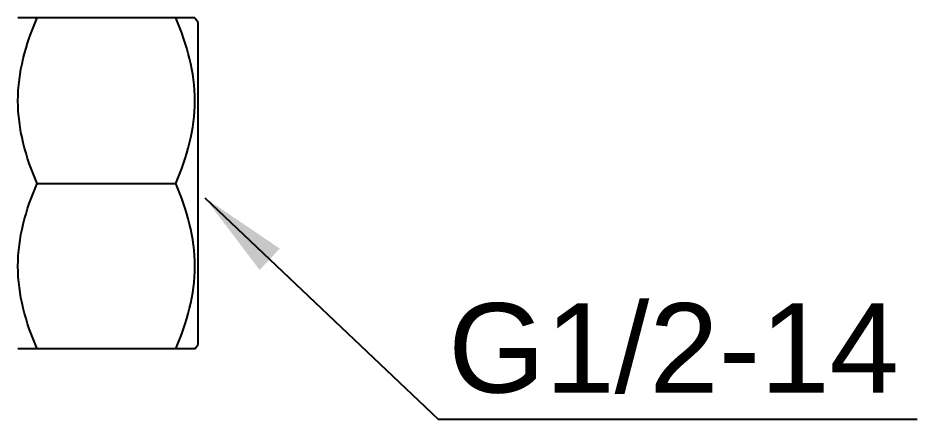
# Model space of a CAD drawing. Header units: millimetres. Extents: x 7392 to 8221, y 1108 to 2280.
# Drawn here: x 7618.3 to 7678.7, y 1343.4 to 1370.4 of the extents above; entities that cross this region are included whole.
import ezdxf

# ---------------------------------------------------------------- set-up
doc = ezdxf.new("R2010")
doc.units = ezdxf.units.MM
doc.layers.add('DIM_', color=3, linetype='Continuous', lineweight=9)
doc.styles.get("Standard").update_dxf_attribs({"font": 'arial.ttf'})
doc.dimstyles.new('사본 STANDARD', dxfattribs={"dimscale": 0, "dimtxt": 5, "dimasz": 5, "dimexe": 1.25, "dimexo": 0.625, "dimtad": 3, "dimtoh": 1, "dimdsep": 46, "dimtxsty": 'Standard', "dimcen": 2.5, "dimclrd": 3, "dimclre": 3, "dimclrt": 4, "dimadec": 0, "dimazin": 0, "dimtfac": 1, "dimtmove": 0, "dimatfit": 3, "dimfxl": 1, "dimtolj": 1, "dimtzin": 0, "dimarcsym": 0})

msp = doc.modelspace()

# ---------------------------------------------------------------- linework, layer by layer
at = {"color": 7, "linetype": 'Continuous'}
for p, q in [((7630.189, 1370.352), (7618.309, 1370.352)), ((7630.189, 1370.352), (7630.401, 1370.069)), ((7630.401, 1348.427), (7630.401, 1370.069)), ((7619.597, 1359.248), (7628.901, 1359.248)), ((7630.189, 1348.144), (7630.401, 1348.427)), ((7630.189, 1348.144), (7618.309, 1348.144))]:
    msp.add_line(p, q, dxfattribs=at)
for points in [[(7619.597, 1359.248), (7619.215, 1360.13), (7618.565, 1361.936), (7618.181, 1364.8), (7618.565, 1367.664), (7619.215, 1369.47), (7619.597, 1370.352)], [(7628.901, 1359.248), (7629.283, 1360.13), (7629.933, 1361.936), (7630.316, 1364.8), (7629.933, 1367.664), (7629.283, 1369.47), (7628.901, 1370.352)], [(7619.597, 1348.144), (7619.215, 1349.025), (7618.565, 1350.832), (7618.181, 1353.696), (7618.565, 1356.56), (7619.215, 1358.366), (7619.597, 1359.248)], [(7628.901, 1348.144), (7629.283, 1349.025), (7629.933, 1350.832), (7630.316, 1353.696), (7629.933, 1356.56), (7629.283, 1358.366), (7628.901, 1359.248)]]:
    msp.add_open_spline(points, degree=3, knots=[0, 0, 0, 0, 0.251527, 0.5, 0.748473, 1, 1, 1, 1], dxfattribs=at)

# ---------------------------------------------------------------- texts
at = {"layer": 'DIM_', "color": 4, "insert": (7647.203, 1351.211), "char_height": 6, "attachment_point": 1}
msp.add_mtext_dynamic_manual_height_columns('G1/2-14', width=41.51112, gutter_width=12.5, heights=[0], dxfattribs=at)

# ---------------------------------------------------------------- leaders
at = {"layer": 'DIM_'}
msp.add_leader([(7630.859, 1358.286), (7646.539, 1343.437), (7678.694, 1343.437)], dimstyle='사본 STANDARD', override={"dimscale": 1, "dimasz": 6, "dimtad": 0}, dxfattribs=at)

doc.saveas('drawing.dxf')
